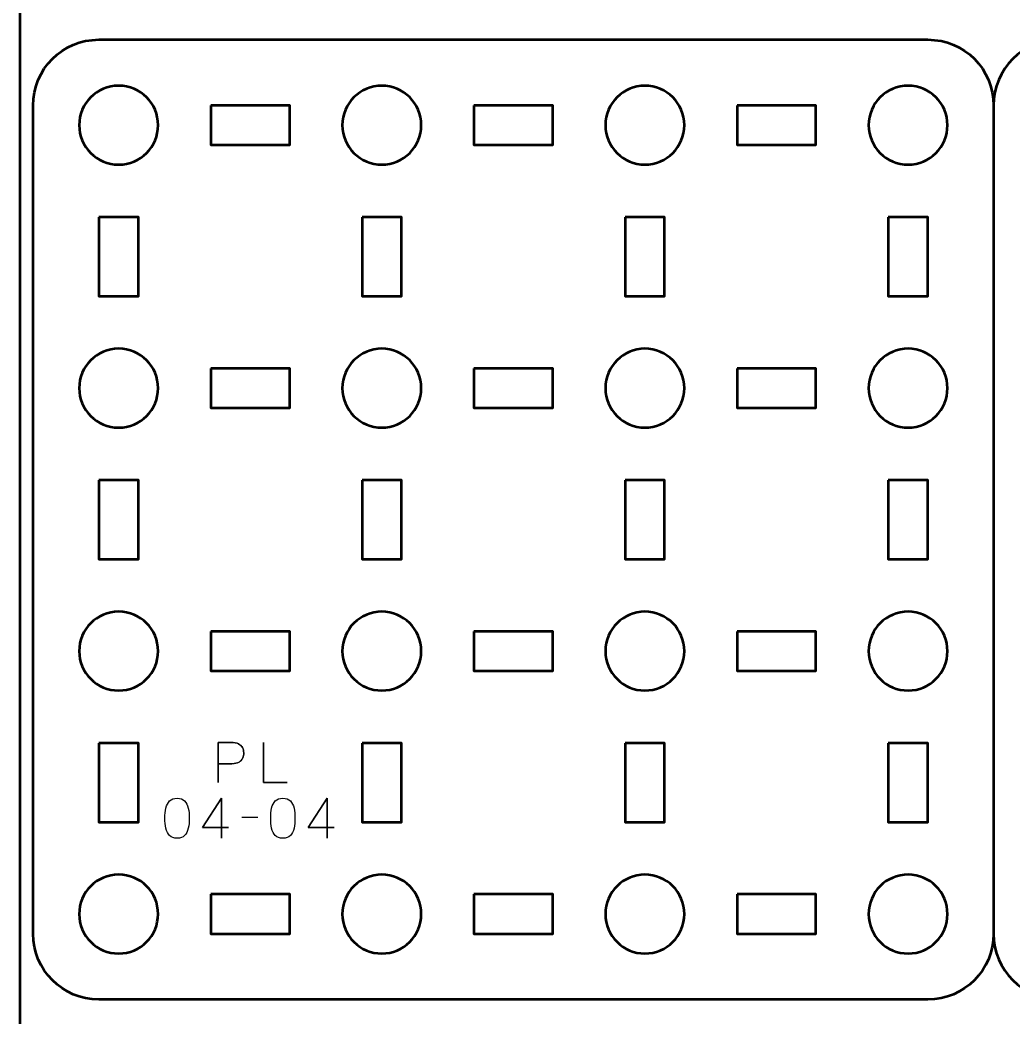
# Model space of a CAD drawing. Header units: centimetres. Extents: x -17.9 to -3.1, y -25.3 to -4.3.
# Drawn here: x -17.9 to -10.35, y -19.58 to -12 of the extents above; entities that cross this region are included whole.
import ezdxf

# ---------------------------------------------------------------- set-up
doc = ezdxf.new("R2010")
doc.units = ezdxf.units.CM
doc.header["$MEASUREMENT"] = 0
doc.layers.add('Layer 1', color=7, linetype='Continuous')

msp = doc.modelspace()

# ---------------------------------------------------------------- linework, layer by layer
at = {"layer": 'Layer 1', "color": 22, "lineweight": 53}
msp.add_open_spline([(-17.90003, -24.8499), (-17.90003, -24.8499), (-17.90003, -4.84994), (-17.90003, -4.84994), (-17.90003, -4.84994), (-17.90003, -4.57297), (-17.67694, -4.34998), (-17.39994, -4.34998), (-17.39994, -4.34998), (-17.39994, -4.34998), (-3.60007, -4.34998), (-3.60007, -4.34998), (-3.60007, -4.34998), (-3.32293, -4.34998), (-3.09997, -4.57297), (-3.09997, -4.84994), (-3.09997, -4.84994), (-3.09997, -4.84994), (-3.09997, -24.8499), (-3.09997, -24.8499), (-3.09997, -24.8499), (-3.09997, -25.1269), (-3.32293, -25.34999), (-3.60007, -25.34999), (-3.60007, -25.34999), (-3.60007, -25.34999), (-17.39994, -25.34999), (-17.39994, -25.34999), (-17.39994, -25.34999), (-17.67694, -25.34999), (-17.90003, -25.1269), (-17.90003, -24.8499)], degree=3, knots=[0, 0, 0, 0, 0.125, 0.125, 0.125, 0.125, 0.25, 0.25, 0.25, 0.25, 0.375, 0.375, 0.375, 0.375, 0.5, 0.5, 0.5, 0.5, 0.625, 0.625, 0.625, 0.625, 0.75, 0.75, 0.75, 0.75, 0.875, 0.875, 0.875, 0.875, 1, 1, 1, 1], dxfattribs=at)
at = {"layer": 'Layer 1', "color": 2, "lineweight": 53}
for points, knots in [([(-10.49999, -18.95005), (-10.49999, -19.22702), (-10.72298, -19.45001), (-10.99995, -19.45001), (-10.99995, -19.45001), (-10.99995, -19.45001), (-17.29992, -19.45001), (-17.29992, -19.45001), (-17.29992, -19.45001), (-17.57692, -19.45001), (-17.80001, -19.22702), (-17.80001, -18.95005), (-17.80001, -18.95005), (-17.80001, -18.95005), (-17.80001, -12.65008), (-17.80001, -12.65008), (-17.80001, -12.65008), (-17.80001, -12.37308), (-17.57692, -12.14999), (-17.29992, -12.14999), (-17.29992, -12.14999), (-17.29992, -12.14999), (-10.99995, -12.14999), (-10.99995, -12.14999), (-10.99995, -12.14999), (-10.72298, -12.14999), (-10.49999, -12.37308), (-10.49999, -12.65008)], [0, 0, 0, 0, 0.1428571, 0.1428571, 0.1428571, 0.1428571, 0.2857143, 0.2857143, 0.2857143, 0.2857143, 0.4285714, 0.4285714, 0.4285714, 0.4285714, 0.5714286, 0.5714286, 0.5714286, 0.5714286, 0.7142857, 0.7142857, 0.7142857, 0.7142857, 0.8571429, 0.8571429, 0.8571429, 0.8571429, 1, 1, 1, 1]), ([(-9.99992, -12.14999), (-9.99992, -12.14999), (-3.69995, -12.14999), (-3.69995, -12.14999), (-3.69995, -12.14999), (-3.42298, -12.14999), (-3.19999, -12.37308), (-3.19999, -12.65008), (-3.19999, -12.65008), (-3.19999, -12.65008), (-3.19999, -18.95005), (-3.19999, -18.95005), (-3.19999, -18.95005), (-3.19999, -19.22702), (-3.42298, -19.45001), (-3.69995, -19.45001), (-3.69995, -19.45001), (-3.69995, -19.45001), (-9.99992, -19.45001), (-9.99992, -19.45001), (-9.99992, -19.45001), (-10.27692, -19.45001), (-10.50001, -19.22702), (-10.50001, -18.95005), (-10.50001, -18.95005), (-10.50001, -18.95005), (-10.50001, -12.65008), (-10.50001, -12.65008), (-10.50001, -12.65008), (-10.50001, -12.37308), (-10.27692, -12.14999), (-9.99992, -12.14999)], [0, 0, 0, 0, 0.125, 0.125, 0.125, 0.125, 0.25, 0.25, 0.25, 0.25, 0.375, 0.375, 0.375, 0.375, 0.5, 0.5, 0.5, 0.5, 0.625, 0.625, 0.625, 0.625, 0.75, 0.75, 0.75, 0.75, 0.875, 0.875, 0.875, 0.875, 1, 1, 1, 1])]:
    msp.add_open_spline(points, degree=3, knots=knots, dxfattribs=at)
at = {"layer": 'Layer 1', "lineweight": 53}
for points in [[(-16.84998, -12.80002), (-16.84998, -12.96579), (-16.98421, -13.10002), (-17.14999, -13.10002), (-17.14999, -13.10002), (-17.31565, -13.10002), (-17.44999, -12.96579), (-17.44999, -12.80002), (-17.44999, -12.80002), (-17.44999, -12.63435), (-17.31565, -12.50001), (-17.14999, -12.50001), (-17.14999, -12.50001), (-16.98421, -12.50001), (-16.84998, -12.63435), (-16.84998, -12.80002)], [(-14.84991, -12.80002), (-14.84991, -12.96579), (-14.98428, -13.10002), (-15.14991, -13.10002), (-15.14991, -13.10002), (-15.31568, -13.10002), (-15.44991, -12.96579), (-15.44991, -12.80002), (-15.44991, -12.80002), (-15.44991, -12.63435), (-15.31568, -12.50001), (-15.14991, -12.50001), (-15.14991, -12.50001), (-14.98428, -12.50001), (-14.84991, -12.63435), (-14.84991, -12.80002)], [(-12.84999, -12.80002), (-12.84999, -12.96579), (-12.98432, -13.10002), (-13.14999, -13.10002), (-13.14999, -13.10002), (-13.31562, -13.10002), (-13.44999, -12.96579), (-13.44999, -12.80002), (-13.44999, -12.80002), (-13.44999, -12.63435), (-13.31562, -12.50001), (-13.14999, -12.50001), (-13.14999, -12.50001), (-12.98432, -12.50001), (-12.84999, -12.63435), (-12.84999, -12.80002)], [(-10.85002, -12.80002), (-10.85002, -12.96579), (-10.98425, -13.10002), (-11.15002, -13.10002), (-11.15002, -13.10002), (-11.31569, -13.10002), (-11.45002, -12.96579), (-11.45002, -12.80002), (-11.45002, -12.80002), (-11.45002, -12.63435), (-11.31569, -12.50001), (-11.15002, -12.50001), (-11.15002, -12.50001), (-10.98425, -12.50001), (-10.85002, -12.63435), (-10.85002, -12.80002)], [(-16.44997, -12.65008), (-16.44997, -12.65008), (-15.84996, -12.65008), (-15.84996, -12.65008), (-15.84996, -12.65008), (-15.84996, -12.65008), (-15.84996, -12.95009), (-15.84996, -12.95009), (-15.84996, -12.95009), (-15.84996, -12.95009), (-16.44997, -12.95009), (-16.44997, -12.95009), (-16.44997, -12.95009), (-16.44997, -12.95009), (-16.44997, -12.65008), (-16.44997, -12.65008)], [(-14.45, -12.65008), (-14.45, -12.65008), (-13.85001, -12.65008), (-13.85001, -12.65008), (-13.85001, -12.65008), (-13.85001, -12.65008), (-13.85001, -12.95009), (-13.85001, -12.95009), (-13.85001, -12.95009), (-13.85001, -12.95009), (-14.45, -12.95009), (-14.45, -12.95009), (-14.45, -12.95009), (-14.45, -12.95009), (-14.45, -12.65008), (-14.45, -12.65008)], [(-12.44994, -12.65008), (-12.44994, -12.65008), (-11.84993, -12.65008), (-11.84993, -12.65008), (-11.84993, -12.65008), (-11.84993, -12.65008), (-11.84993, -12.95009), (-11.84993, -12.95009), (-11.84993, -12.95009), (-11.84993, -12.95009), (-12.44994, -12.95009), (-12.44994, -12.95009), (-12.44994, -12.95009), (-12.44994, -12.95009), (-12.44994, -12.65008), (-12.44994, -12.65008)], [(-17.29992, -13.50003), (-17.29992, -13.50003), (-16.99991, -13.50003), (-16.99991, -13.50003), (-16.99991, -13.50003), (-16.99991, -13.50003), (-16.99991, -14.10004), (-16.99991, -14.10004), (-16.99991, -14.10004), (-16.99991, -14.10004), (-17.29992, -14.10004), (-17.29992, -14.10004), (-17.29992, -14.10004), (-17.29992, -14.10004), (-17.29992, -13.50003), (-17.29992, -13.50003)], [(-15.29998, -13.50003), (-15.29998, -13.50003), (-14.99998, -13.50003), (-14.99998, -13.50003), (-14.99998, -13.50003), (-14.99998, -13.50003), (-14.99998, -14.10004), (-14.99998, -14.10004), (-14.99998, -14.10004), (-14.99998, -14.10004), (-15.29998, -14.10004), (-15.29998, -14.10004), (-15.29998, -14.10004), (-15.29998, -14.10004), (-15.29998, -13.50003), (-15.29998, -13.50003)], [(-13.30006, -13.50003), (-13.30006, -13.50003), (-13.00006, -13.50003), (-13.00006, -13.50003), (-13.00006, -13.50003), (-13.00006, -13.50003), (-13.00006, -14.10004), (-13.00006, -14.10004), (-13.00006, -14.10004), (-13.00006, -14.10004), (-13.30006, -14.10004), (-13.30006, -14.10004), (-13.30006, -14.10004), (-13.30006, -14.10004), (-13.30006, -13.50003), (-13.30006, -13.50003)], [(-11.29995, -13.50003), (-11.29995, -13.50003), (-10.99995, -13.50003), (-10.99995, -13.50003), (-10.99995, -13.50003), (-10.99995, -13.50003), (-10.99995, -14.10004), (-10.99995, -14.10004), (-10.99995, -14.10004), (-10.99995, -14.10004), (-11.29995, -14.10004), (-11.29995, -14.10004), (-11.29995, -14.10004), (-11.29995, -14.10004), (-11.29995, -13.50003), (-11.29995, -13.50003)], [(-16.84998, -14.80009), (-16.84998, -14.96572), (-16.98421, -15.10009), (-17.14999, -15.10009), (-17.14999, -15.10009), (-17.31565, -15.10009), (-17.44999, -14.96572), (-17.44999, -14.80009), (-17.44999, -14.80009), (-17.44999, -14.63432), (-17.31565, -14.50009), (-17.14999, -14.50009), (-17.14999, -14.50009), (-16.98421, -14.50009), (-16.84998, -14.63432), (-16.84998, -14.80009)], [(-14.84991, -14.80009), (-14.84991, -14.96572), (-14.98428, -15.10009), (-15.14991, -15.10009), (-15.14991, -15.10009), (-15.31568, -15.10009), (-15.44991, -14.96572), (-15.44991, -14.80009), (-15.44991, -14.80009), (-15.44991, -14.63432), (-15.31568, -14.50009), (-15.14991, -14.50009), (-15.14991, -14.50009), (-14.98428, -14.50009), (-14.84991, -14.63432), (-14.84991, -14.80009)], [(-12.84999, -14.80009), (-12.84999, -14.96572), (-12.98432, -15.10009), (-13.14999, -15.10009), (-13.14999, -15.10009), (-13.31562, -15.10009), (-13.44999, -14.96572), (-13.44999, -14.80009), (-13.44999, -14.80009), (-13.44999, -14.63432), (-13.31562, -14.50009), (-13.14999, -14.50009), (-13.14999, -14.50009), (-12.98432, -14.50009), (-12.84999, -14.63432), (-12.84999, -14.80009)], [(-10.85002, -14.80009), (-10.85002, -14.96572), (-10.98425, -15.10009), (-11.15002, -15.10009), (-11.15002, -15.10009), (-11.31569, -15.10009), (-11.45002, -14.96572), (-11.45002, -14.80009), (-11.45002, -14.80009), (-11.45002, -14.63432), (-11.31569, -14.50009), (-11.15002, -14.50009), (-11.15002, -14.50009), (-10.98425, -14.50009), (-10.85002, -14.63432), (-10.85002, -14.80009)], [(-16.44997, -14.65002), (-16.44997, -14.65002), (-15.84996, -14.65002), (-15.84996, -14.65002), (-15.84996, -14.65002), (-15.84996, -14.65002), (-15.84996, -14.95002), (-15.84996, -14.95002), (-15.84996, -14.95002), (-15.84996, -14.95002), (-16.44997, -14.95002), (-16.44997, -14.95002), (-16.44997, -14.95002), (-16.44997, -14.95002), (-16.44997, -14.65002), (-16.44997, -14.65002)], [(-14.45, -14.65002), (-14.45, -14.65002), (-13.85001, -14.65002), (-13.85001, -14.65002), (-13.85001, -14.65002), (-13.85001, -14.65002), (-13.85001, -14.95002), (-13.85001, -14.95002), (-13.85001, -14.95002), (-13.85001, -14.95002), (-14.45, -14.95002), (-14.45, -14.95002), (-14.45, -14.95002), (-14.45, -14.95002), (-14.45, -14.65002), (-14.45, -14.65002)], [(-12.44994, -14.65002), (-12.44994, -14.65002), (-11.84993, -14.65002), (-11.84993, -14.65002), (-11.84993, -14.65002), (-11.84993, -14.65002), (-11.84993, -14.95002), (-11.84993, -14.95002), (-11.84993, -14.95002), (-11.84993, -14.95002), (-12.44994, -14.95002), (-12.44994, -14.95002), (-12.44994, -14.95002), (-12.44994, -14.95002), (-12.44994, -14.65002), (-12.44994, -14.65002)], [(-17.29992, -15.5), (-17.29992, -15.5), (-16.99991, -15.5), (-16.99991, -15.5), (-16.99991, -15.5), (-16.99991, -15.5), (-16.99991, -16.09999), (-16.99991, -16.09999), (-16.99991, -16.09999), (-16.99991, -16.09999), (-17.29992, -16.09999), (-17.29992, -16.09999), (-17.29992, -16.09999), (-17.29992, -16.09999), (-17.29992, -15.5), (-17.29992, -15.5)], [(-15.29998, -15.5), (-15.29998, -15.5), (-14.99998, -15.5), (-14.99998, -15.5), (-14.99998, -15.5), (-14.99998, -15.5), (-14.99998, -16.09999), (-14.99998, -16.09999), (-14.99998, -16.09999), (-14.99998, -16.09999), (-15.29998, -16.09999), (-15.29998, -16.09999), (-15.29998, -16.09999), (-15.29998, -16.09999), (-15.29998, -15.5), (-15.29998, -15.5)], [(-13.30006, -15.5), (-13.30006, -15.5), (-13.00006, -15.5), (-13.00006, -15.5), (-13.00006, -15.5), (-13.00006, -15.5), (-13.00006, -16.09999), (-13.00006, -16.09999), (-13.00006, -16.09999), (-13.00006, -16.09999), (-13.30006, -16.09999), (-13.30006, -16.09999), (-13.30006, -16.09999), (-13.30006, -16.09999), (-13.30006, -15.5), (-13.30006, -15.5)], [(-11.29995, -15.5), (-11.29995, -15.5), (-10.99995, -15.5), (-10.99995, -15.5), (-10.99995, -15.5), (-10.99995, -15.5), (-10.99995, -16.09999), (-10.99995, -16.09999), (-10.99995, -16.09999), (-10.99995, -16.09999), (-11.29995, -16.09999), (-11.29995, -16.09999), (-11.29995, -16.09999), (-11.29995, -16.09999), (-11.29995, -15.5), (-11.29995, -15.5)], [(-16.84998, -16.80001), (-16.84998, -16.96568), (-16.98421, -17.10001), (-17.14999, -17.10001), (-17.14999, -17.10001), (-17.31565, -17.10001), (-17.44999, -16.96568), (-17.44999, -16.80001), (-17.44999, -16.80001), (-17.44999, -16.63438), (-17.31565, -16.50001), (-17.14999, -16.50001), (-17.14999, -16.50001), (-16.98421, -16.50001), (-16.84998, -16.63438), (-16.84998, -16.80001)], [(-14.84991, -16.80001), (-14.84991, -16.96568), (-14.98428, -17.10001), (-15.14991, -17.10001), (-15.14991, -17.10001), (-15.31568, -17.10001), (-15.44991, -16.96568), (-15.44991, -16.80001), (-15.44991, -16.80001), (-15.44991, -16.63438), (-15.31568, -16.50001), (-15.14991, -16.50001), (-15.14991, -16.50001), (-14.98428, -16.50001), (-14.84991, -16.63438), (-14.84991, -16.80001)], [(-12.84999, -16.80001), (-12.84999, -16.96568), (-12.98432, -17.10001), (-13.14999, -17.10001), (-13.14999, -17.10001), (-13.31562, -17.10001), (-13.44999, -16.96568), (-13.44999, -16.80001), (-13.44999, -16.80001), (-13.44999, -16.63438), (-13.31562, -16.50001), (-13.14999, -16.50001), (-13.14999, -16.50001), (-12.98432, -16.50001), (-12.84999, -16.63438), (-12.84999, -16.80001)], [(-10.85002, -16.80001), (-10.85002, -16.96568), (-10.98425, -17.10001), (-11.15002, -17.10001), (-11.15002, -17.10001), (-11.31569, -17.10001), (-11.45002, -16.96568), (-11.45002, -16.80001), (-11.45002, -16.80001), (-11.45002, -16.63438), (-11.31569, -16.50001), (-11.15002, -16.50001), (-11.15002, -16.50001), (-10.98425, -16.50001), (-10.85002, -16.63438), (-10.85002, -16.80001)], [(-16.44997, -16.64994), (-16.44997, -16.64994), (-15.84996, -16.64994), (-15.84996, -16.64994), (-15.84996, -16.64994), (-15.84996, -16.64994), (-15.84996, -16.94994), (-15.84996, -16.94994), (-15.84996, -16.94994), (-15.84996, -16.94994), (-16.44997, -16.94994), (-16.44997, -16.94994), (-16.44997, -16.94994), (-16.44997, -16.94994), (-16.44997, -16.64994), (-16.44997, -16.64994)], [(-14.45, -16.64994), (-14.45, -16.64994), (-13.85001, -16.64994), (-13.85001, -16.64994), (-13.85001, -16.64994), (-13.85001, -16.64994), (-13.85001, -16.94994), (-13.85001, -16.94994), (-13.85001, -16.94994), (-13.85001, -16.94994), (-14.45, -16.94994), (-14.45, -16.94994), (-14.45, -16.94994), (-14.45, -16.94994), (-14.45, -16.64994), (-14.45, -16.64994)], [(-12.44994, -16.64994), (-12.44994, -16.64994), (-11.84993, -16.64994), (-11.84993, -16.64994), (-11.84993, -16.64994), (-11.84993, -16.64994), (-11.84993, -16.94994), (-11.84993, -16.94994), (-11.84993, -16.94994), (-11.84993, -16.94994), (-12.44994, -16.94994), (-12.44994, -16.94994), (-12.44994, -16.94994), (-12.44994, -16.94994), (-12.44994, -16.64994), (-12.44994, -16.64994)], [(-17.29992, -17.50006), (-17.29992, -17.50006), (-16.99991, -17.50006), (-16.99991, -17.50006), (-16.99991, -17.50006), (-16.99991, -17.50006), (-16.99991, -18.10007), (-16.99991, -18.10007), (-16.99991, -18.10007), (-16.99991, -18.10007), (-17.29992, -18.10007), (-17.29992, -18.10007), (-17.29992, -18.10007), (-17.29992, -18.10007), (-17.29992, -17.50006), (-17.29992, -17.50006)], [(-15.29998, -17.50006), (-15.29998, -17.50006), (-14.99998, -17.50006), (-14.99998, -17.50006), (-14.99998, -17.50006), (-14.99998, -17.50006), (-14.99998, -18.10007), (-14.99998, -18.10007), (-14.99998, -18.10007), (-14.99998, -18.10007), (-15.29998, -18.10007), (-15.29998, -18.10007), (-15.29998, -18.10007), (-15.29998, -18.10007), (-15.29998, -17.50006), (-15.29998, -17.50006)], [(-13.30006, -17.50006), (-13.30006, -17.50006), (-13.00006, -17.50006), (-13.00006, -17.50006), (-13.00006, -17.50006), (-13.00006, -17.50006), (-13.00006, -18.10007), (-13.00006, -18.10007), (-13.00006, -18.10007), (-13.00006, -18.10007), (-13.30006, -18.10007), (-13.30006, -18.10007), (-13.30006, -18.10007), (-13.30006, -18.10007), (-13.30006, -17.50006), (-13.30006, -17.50006)], [(-11.29995, -17.50006), (-11.29995, -17.50006), (-10.99995, -17.50006), (-10.99995, -17.50006), (-10.99995, -17.50006), (-10.99995, -17.50006), (-10.99995, -18.10007), (-10.99995, -18.10007), (-10.99995, -18.10007), (-10.99995, -18.10007), (-11.29995, -18.10007), (-11.29995, -18.10007), (-11.29995, -18.10007), (-11.29995, -18.10007), (-11.29995, -17.50006), (-11.29995, -17.50006)], [(-16.84998, -18.79998), (-16.84998, -18.96575), (-16.98421, -19.09998), (-17.14999, -19.09998), (-17.14999, -19.09998), (-17.31565, -19.09998), (-17.44999, -18.96575), (-17.44999, -18.79998), (-17.44999, -18.79998), (-17.44999, -18.63431), (-17.31565, -18.49998), (-17.14999, -18.49998), (-17.14999, -18.49998), (-16.98421, -18.49998), (-16.84998, -18.63431), (-16.84998, -18.79998)], [(-14.84991, -18.79998), (-14.84991, -18.96575), (-14.98428, -19.09998), (-15.14991, -19.09998), (-15.14991, -19.09998), (-15.31568, -19.09998), (-15.44991, -18.96575), (-15.44991, -18.79998), (-15.44991, -18.79998), (-15.44991, -18.63431), (-15.31568, -18.49998), (-15.14991, -18.49998), (-15.14991, -18.49998), (-14.98428, -18.49998), (-14.84991, -18.63431), (-14.84991, -18.79998)], [(-12.84999, -18.79998), (-12.84999, -18.96575), (-12.98432, -19.09998), (-13.14999, -19.09998), (-13.14999, -19.09998), (-13.31562, -19.09998), (-13.44999, -18.96575), (-13.44999, -18.79998), (-13.44999, -18.79998), (-13.44999, -18.63431), (-13.31562, -18.49998), (-13.14999, -18.49998), (-13.14999, -18.49998), (-12.98432, -18.49998), (-12.84999, -18.63431), (-12.84999, -18.79998)], [(-10.85002, -18.79998), (-10.85002, -18.96575), (-10.98425, -19.09998), (-11.15002, -19.09998), (-11.15002, -19.09998), (-11.31569, -19.09998), (-11.45002, -18.96575), (-11.45002, -18.79998), (-11.45002, -18.79998), (-11.45002, -18.63431), (-11.31569, -18.49998), (-11.15002, -18.49998), (-11.15002, -18.49998), (-10.98425, -18.49998), (-10.85002, -18.63431), (-10.85002, -18.79998)], [(-16.44997, -18.65005), (-16.44997, -18.65005), (-15.84996, -18.65005), (-15.84996, -18.65005), (-15.84996, -18.65005), (-15.84996, -18.65005), (-15.84996, -18.95005), (-15.84996, -18.95005), (-15.84996, -18.95005), (-15.84996, -18.95005), (-16.44997, -18.95005), (-16.44997, -18.95005), (-16.44997, -18.95005), (-16.44997, -18.95005), (-16.44997, -18.65005), (-16.44997, -18.65005)], [(-14.45, -18.65005), (-14.45, -18.65005), (-13.85001, -18.65005), (-13.85001, -18.65005), (-13.85001, -18.65005), (-13.85001, -18.65005), (-13.85001, -18.95005), (-13.85001, -18.95005), (-13.85001, -18.95005), (-13.85001, -18.95005), (-14.45, -18.95005), (-14.45, -18.95005), (-14.45, -18.95005), (-14.45, -18.95005), (-14.45, -18.65005), (-14.45, -18.65005)], [(-12.44994, -18.65005), (-12.44994, -18.65005), (-11.84993, -18.65005), (-11.84993, -18.65005), (-11.84993, -18.65005), (-11.84993, -18.65005), (-11.84993, -18.95005), (-11.84993, -18.95005), (-11.84993, -18.95005), (-11.84993, -18.95005), (-12.44994, -18.95005), (-12.44994, -18.95005), (-12.44994, -18.95005), (-12.44994, -18.95005), (-12.44994, -18.65005), (-12.44994, -18.65005)]]:
    msp.add_open_spline(points, degree=3, knots=[0, 0, 0, 0, 0.25, 0.25, 0.25, 0.25, 0.5, 0.5, 0.5, 0.5, 0.75, 0.75, 0.75, 0.75, 1, 1, 1, 1], dxfattribs=at)
at = {"layer": 'Layer 1', "color": 40, "lineweight": 30}
for points, knots in [([(-16.39455, -17.80007), (-16.39455, -17.80007), (-16.39455, -17.49484), (-16.39455, -17.49484), (-16.39455, -17.49484), (-16.39455, -17.49484), (-16.29725, -17.49484), (-16.29725, -17.49484), (-16.29725, -17.49484), (-16.27164, -17.49512), (-16.25164, -17.49883), (-16.23745, -17.50599), (-16.23745, -17.50599), (-16.22356, -17.51329), (-16.21375, -17.52282), (-16.2081, -17.53467), (-16.2081, -17.53467), (-16.2026, -17.54652), (-16.19957, -17.55933), (-16.199, -17.57309), (-16.199, -17.57309), (-16.19833, -17.58716), (-16.20066, -17.60053), (-16.20616, -17.6132), (-16.20616, -17.6132), (-16.2117, -17.6259), (-16.22119, -17.63634), (-16.23442, -17.64449), (-16.23442, -17.64449), (-16.24793, -17.6526), (-16.26614, -17.65677), (-16.28928, -17.65701), (-16.28928, -17.65701), (-16.28928, -17.65701), (-16.39455, -17.65701), (-16.39455, -17.65701), (-16.39455, -17.65701), (-16.39455, -17.65701), (-16.28928, -17.65701), (-16.28928, -17.65701), (-16.28928, -17.65701), (-16.26652, -17.65677), (-16.2485, -17.6526), (-16.23499, -17.64449), (-16.23499, -17.64449), (-16.22161, -17.63634), (-16.21209, -17.6259), (-16.20645, -17.6132), (-16.20645, -17.6132), (-16.20094, -17.60053), (-16.19847, -17.58716), (-16.199, -17.57309), (-16.199, -17.57309), (-16.19957, -17.55933), (-16.2026, -17.54652), (-16.20824, -17.53467), (-16.20824, -17.53467), (-16.21403, -17.52282), (-16.22394, -17.51329), (-16.23788, -17.50599), (-16.23788, -17.50599), (-16.25206, -17.49883), (-16.27192, -17.49512), (-16.29725, -17.49484), (-16.29725, -17.49484), (-16.29725, -17.49484), (-16.39455, -17.49484), (-16.39455, -17.49484), (-16.39455, -17.49484), (-16.39455, -17.49484), (-16.39455, -17.80007), (-16.39455, -17.80007)], [0, 0, 0, 0, 0.0555556, 0.0555556, 0.0555556, 0.0555556, 0.1111111, 0.1111111, 0.1111111, 0.1111111, 0.1666667, 0.1666667, 0.1666667, 0.1666667, 0.2222222, 0.2222222, 0.2222222, 0.2222222, 0.2777778, 0.2777778, 0.2777778, 0.2777778, 0.3333333, 0.3333333, 0.3333333, 0.3333333, 0.3888889, 0.3888889, 0.3888889, 0.3888889, 0.4444444, 0.4444444, 0.4444444, 0.4444444, 0.5, 0.5, 0.5, 0.5, 0.5555556, 0.5555556, 0.5555556, 0.5555556, 0.6111111, 0.6111111, 0.6111111, 0.6111111, 0.6666667, 0.6666667, 0.6666667, 0.6666667, 0.7222222, 0.7222222, 0.7222222, 0.7222222, 0.7777778, 0.7777778, 0.7777778, 0.7777778, 0.8333333, 0.8333333, 0.8333333, 0.8333333, 0.8888889, 0.8888889, 0.8888889, 0.8888889, 0.9444444, 0.9444444, 0.9444444, 0.9444444, 1, 1, 1, 1]), ([(-15.86993, -17.80007), (-15.86993, -17.80007), (-16.04812, -17.80007), (-16.04812, -17.80007), (-16.04812, -17.80007), (-16.04812, -17.80007), (-16.04812, -17.49484), (-16.04812, -17.49484), (-16.04812, -17.49484), (-16.04812, -17.49484), (-16.04812, -17.80007), (-16.04812, -17.80007), (-16.04812, -17.80007), (-16.04812, -17.80007), (-15.86993, -17.80007), (-15.86993, -17.80007)], [0, 0, 0, 0, 0.25, 0.25, 0.25, 0.25, 0.5, 0.5, 0.5, 0.5, 0.75, 0.75, 0.75, 0.75, 1, 1, 1, 1]), ([(-16.70573, -18.2234), (-16.68118, -18.22312), (-16.66216, -18.21624), (-16.64865, -18.20273), (-16.64865, -18.20273), (-16.63528, -18.18921), (-16.62593, -18.17105), (-16.62068, -18.14801), (-16.62068, -18.14801), (-16.6156, -18.12515), (-16.61313, -18.0995), (-16.61337, -18.071), (-16.61337, -18.071), (-16.61313, -18.04288), (-16.6156, -18.01724), (-16.62068, -17.99423), (-16.62068, -17.99423), (-16.62593, -17.97148), (-16.63528, -17.95331), (-16.64865, -17.93952), (-16.64865, -17.93952), (-16.66216, -17.92601), (-16.68118, -17.91899), (-16.70573, -17.91856), (-16.70573, -17.91856), (-16.73039, -17.91899), (-16.74941, -17.92601), (-16.76278, -17.93952), (-16.76278, -17.93952), (-16.77629, -17.95331), (-16.78549, -17.97148), (-16.79061, -17.99423), (-16.79061, -17.99423), (-16.79583, -18.01724), (-16.79834, -18.04288), (-16.79791, -18.071), (-16.79791, -18.071), (-16.79834, -18.0995), (-16.79583, -18.12515), (-16.79061, -18.14801), (-16.79061, -18.14801), (-16.78549, -18.17105), (-16.77629, -18.18921), (-16.76278, -18.20273), (-16.76278, -18.20273), (-16.74941, -18.21624), (-16.73039, -18.22312), (-16.70573, -18.2234)], [0, 0, 0, 0, 0.0833333, 0.0833333, 0.0833333, 0.0833333, 0.1666667, 0.1666667, 0.1666667, 0.1666667, 0.25, 0.25, 0.25, 0.25, 0.3333333, 0.3333333, 0.3333333, 0.3333333, 0.4166667, 0.4166667, 0.4166667, 0.4166667, 0.5, 0.5, 0.5, 0.5, 0.5833333, 0.5833333, 0.5833333, 0.5833333, 0.6666667, 0.6666667, 0.6666667, 0.6666667, 0.75, 0.75, 0.75, 0.75, 0.8333333, 0.8333333, 0.8333333, 0.8333333, 0.9166667, 0.9166667, 0.9166667, 0.9166667, 1, 1, 1, 1]), ([(-16.70573, -18.2234), (-16.68118, -18.22312), (-16.66216, -18.21624), (-16.64865, -18.20273), (-16.64865, -18.20273), (-16.63528, -18.18921), (-16.62593, -18.17105), (-16.62068, -18.14801), (-16.62068, -18.14801), (-16.6156, -18.12515), (-16.61313, -18.0995), (-16.61337, -18.071), (-16.61337, -18.071), (-16.61313, -18.04288), (-16.6156, -18.01724), (-16.62068, -17.99423), (-16.62068, -17.99423), (-16.62593, -17.97148), (-16.63528, -17.95331), (-16.64865, -17.93952), (-16.64865, -17.93952), (-16.66216, -17.92601), (-16.68118, -17.91899), (-16.70573, -17.91856), (-16.70573, -17.91856), (-16.73039, -17.91899), (-16.74941, -17.92601), (-16.76278, -17.93952), (-16.76278, -17.93952), (-16.77629, -17.95331), (-16.78549, -17.97148), (-16.79061, -17.99423), (-16.79061, -17.99423), (-16.79583, -18.01724), (-16.79834, -18.04288), (-16.79791, -18.071), (-16.79791, -18.071), (-16.79834, -18.0995), (-16.79583, -18.12515), (-16.79061, -18.14801), (-16.79061, -18.14801), (-16.78549, -18.17105), (-16.77629, -18.18921), (-16.76278, -18.20273), (-16.76278, -18.20273), (-16.74941, -18.21624), (-16.73039, -18.22312), (-16.70573, -18.2234)], [0, 0, 0, 0, 0.0833333, 0.0833333, 0.0833333, 0.0833333, 0.1666667, 0.1666667, 0.1666667, 0.1666667, 0.25, 0.25, 0.25, 0.25, 0.3333333, 0.3333333, 0.3333333, 0.3333333, 0.4166667, 0.4166667, 0.4166667, 0.4166667, 0.5, 0.5, 0.5, 0.5, 0.5833333, 0.5833333, 0.5833333, 0.5833333, 0.6666667, 0.6666667, 0.6666667, 0.6666667, 0.75, 0.75, 0.75, 0.75, 0.8333333, 0.8333333, 0.8333333, 0.8333333, 0.9166667, 0.9166667, 0.9166667, 0.9166667, 1, 1, 1, 1]), ([(-16.36879, -18.2234), (-16.36879, -18.2234), (-16.36879, -17.91818), (-16.36879, -17.91818), (-16.36879, -17.91818), (-16.36879, -17.91818), (-16.51266, -18.14208), (-16.51266, -18.14208), (-16.51266, -18.14208), (-16.51266, -18.14208), (-16.31464, -18.14208), (-16.31464, -18.14208), (-16.31464, -18.14208), (-16.31464, -18.14208), (-16.51266, -18.14208), (-16.51266, -18.14208), (-16.51266, -18.14208), (-16.51266, -18.14208), (-16.36879, -17.91818), (-16.36879, -17.91818), (-16.36879, -17.91818), (-16.36879, -17.91818), (-16.36879, -18.2234), (-16.36879, -18.2234)], [0, 0, 0, 0, 0.1666667, 0.1666667, 0.1666667, 0.1666667, 0.3333333, 0.3333333, 0.3333333, 0.3333333, 0.5, 0.5, 0.5, 0.5, 0.6666667, 0.6666667, 0.6666667, 0.6666667, 0.8333333, 0.8333333, 0.8333333, 0.8333333, 1, 1, 1, 1]), ([(-15.90203, -18.2234), (-15.87752, -18.22312), (-15.8585, -18.21624), (-15.84499, -18.20273), (-15.84499, -18.20273), (-15.83162, -18.18921), (-15.82227, -18.17105), (-15.81701, -18.14801), (-15.81701, -18.14801), (-15.81193, -18.12515), (-15.80943, -18.0995), (-15.80971, -18.071), (-15.80971, -18.071), (-15.80943, -18.04288), (-15.81193, -18.01724), (-15.81701, -17.99423), (-15.81701, -17.99423), (-15.82227, -17.97148), (-15.83162, -17.95331), (-15.84499, -17.93952), (-15.84499, -17.93952), (-15.8585, -17.92601), (-15.87752, -17.91899), (-15.90203, -17.91856), (-15.90203, -17.91856), (-15.92673, -17.91899), (-15.94574, -17.92601), (-15.95911, -17.93952), (-15.95911, -17.93952), (-15.97259, -17.95331), (-15.98183, -17.97148), (-15.98695, -17.99423), (-15.98695, -17.99423), (-15.99217, -18.01724), (-15.99464, -18.04288), (-15.99425, -18.071), (-15.99425, -18.071), (-15.99464, -18.0995), (-15.99217, -18.12515), (-15.98695, -18.14801), (-15.98695, -18.14801), (-15.98183, -18.17105), (-15.97259, -18.18921), (-15.95911, -18.20273), (-15.95911, -18.20273), (-15.94574, -18.21624), (-15.92673, -18.22312), (-15.90203, -18.2234)], [0, 0, 0, 0, 0.0833333, 0.0833333, 0.0833333, 0.0833333, 0.1666667, 0.1666667, 0.1666667, 0.1666667, 0.25, 0.25, 0.25, 0.25, 0.3333333, 0.3333333, 0.3333333, 0.3333333, 0.4166667, 0.4166667, 0.4166667, 0.4166667, 0.5, 0.5, 0.5, 0.5, 0.5833333, 0.5833333, 0.5833333, 0.5833333, 0.6666667, 0.6666667, 0.6666667, 0.6666667, 0.75, 0.75, 0.75, 0.75, 0.8333333, 0.8333333, 0.8333333, 0.8333333, 0.9166667, 0.9166667, 0.9166667, 0.9166667, 1, 1, 1, 1]), ([(-15.90203, -18.2234), (-15.87752, -18.22312), (-15.8585, -18.21624), (-15.84499, -18.20273), (-15.84499, -18.20273), (-15.83162, -18.18921), (-15.82227, -18.17105), (-15.81701, -18.14801), (-15.81701, -18.14801), (-15.81193, -18.12515), (-15.80943, -18.0995), (-15.80971, -18.071), (-15.80971, -18.071), (-15.80943, -18.04288), (-15.81193, -18.01724), (-15.81701, -17.99423), (-15.81701, -17.99423), (-15.82227, -17.97148), (-15.83162, -17.95331), (-15.84499, -17.93952), (-15.84499, -17.93952), (-15.8585, -17.92601), (-15.87752, -17.91899), (-15.90203, -17.91856), (-15.90203, -17.91856), (-15.92673, -17.91899), (-15.94574, -17.92601), (-15.95911, -17.93952), (-15.95911, -17.93952), (-15.97259, -17.95331), (-15.98183, -17.97148), (-15.98695, -17.99423), (-15.98695, -17.99423), (-15.99217, -18.01724), (-15.99464, -18.04288), (-15.99425, -18.071), (-15.99425, -18.071), (-15.99464, -18.0995), (-15.99217, -18.12515), (-15.98695, -18.14801), (-15.98695, -18.14801), (-15.98183, -18.17105), (-15.97259, -18.18921), (-15.95911, -18.20273), (-15.95911, -18.20273), (-15.94574, -18.21624), (-15.92673, -18.22312), (-15.90203, -18.2234)], [0, 0, 0, 0, 0.0833333, 0.0833333, 0.0833333, 0.0833333, 0.1666667, 0.1666667, 0.1666667, 0.1666667, 0.25, 0.25, 0.25, 0.25, 0.3333333, 0.3333333, 0.3333333, 0.3333333, 0.4166667, 0.4166667, 0.4166667, 0.4166667, 0.5, 0.5, 0.5, 0.5, 0.5833333, 0.5833333, 0.5833333, 0.5833333, 0.6666667, 0.6666667, 0.6666667, 0.6666667, 0.75, 0.75, 0.75, 0.75, 0.8333333, 0.8333333, 0.8333333, 0.8333333, 0.9166667, 0.9166667, 0.9166667, 0.9166667, 1, 1, 1, 1]), ([(-15.56513, -18.2234), (-15.56513, -18.2234), (-15.56513, -17.91818), (-15.56513, -17.91818), (-15.56513, -17.91818), (-15.56513, -17.91818), (-15.70899, -18.14208), (-15.70899, -18.14208), (-15.70899, -18.14208), (-15.70899, -18.14208), (-15.51094, -18.14208), (-15.51094, -18.14208), (-15.51094, -18.14208), (-15.51094, -18.14208), (-15.70899, -18.14208), (-15.70899, -18.14208), (-15.70899, -18.14208), (-15.70899, -18.14208), (-15.56513, -17.91818), (-15.56513, -17.91818), (-15.56513, -17.91818), (-15.56513, -17.91818), (-15.56513, -18.2234), (-15.56513, -18.2234)], [0, 0, 0, 0, 0.1666667, 0.1666667, 0.1666667, 0.1666667, 0.3333333, 0.3333333, 0.3333333, 0.3333333, 0.5, 0.5, 0.5, 0.5, 0.6666667, 0.6666667, 0.6666667, 0.6666667, 0.8333333, 0.8333333, 0.8333333, 0.8333333, 1, 1, 1, 1])]:
    msp.add_open_spline(points, degree=3, knots=knots, dxfattribs=at)
msp.add_open_spline([(-16.21417, -18.06384), (-16.21417, -18.06384), (-16.09098, -18.06384), (-16.09098, -18.06384)], degree=3, dxfattribs=at)

doc.saveas('drawing.dxf')
